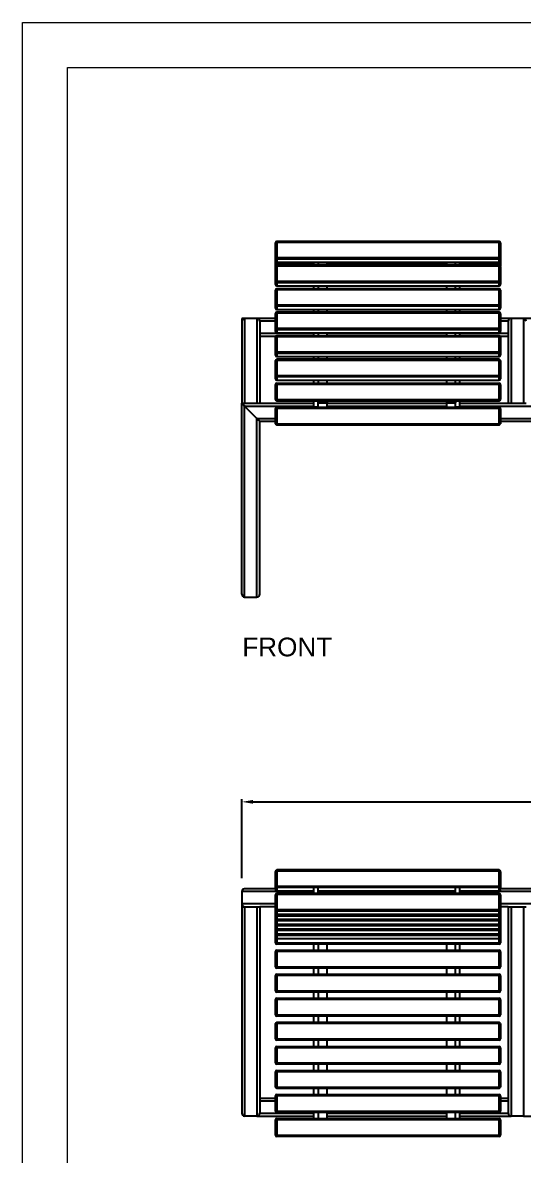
# Model space of a CAD drawing. Header units: millimetres. Extents: x 634 to 6574, y -2943 to 1257.
# Drawn here: x 634 to 1747, y -1263 to 1257 of the extents above; entities that cross this region are included whole.
import ezdxf

# ---------------------------------------------------------------- set-up
doc = ezdxf.new("R2010")
doc.units = ezdxf.units.MM
doc.header["$PDSIZE"] = -1
doc.layers.add('tabelka', color=155, linetype='Continuous')
doc.layers.add('WYMIAR', color=96, linetype='Continuous')
doc.dimstyles.new('1-1', dxfattribs={"dimtxt": 30, "dimasz": 25, "dimexe": 6.25, "dimexo": 30, "dimgap": 20.625, "dimtad": 1, "dimdec": 1, "dimtxsty": 'Standard', "dimcen": 0, "dimclrd": 2, "dimclre": 2, "dimclrt": 2, "dimadec": 0, "dimazin": 0, "dimtfac": 1, "dimtdec": 1, "dimtmove": 0, "dimatfit": 3, "dimfxl": 0, "dimarcsym": 0})

# ---------------------------------------------------------------- blocks, each defined once
blk = doc.blocks.new('rzut')
for p, q in [((-2767.3, 476.7), (-2767.3, 510)), ((-2270.3, 513), (-2764.3, 513)), ((-2764.3, 510.6), (-2764.3, 513)), ((-2764.3, 510.6), (-2764.3, 477.3)), ((-2270.3, 510.6), (-2764.3, 510.6)), ((-2270.3, 510.6), (-2270.3, 513)), ((-2270.3, 477.3), (-2270.3, 510.6)), ((-2267.3, 510), (-2267.3, 476.7)), ((-2842.3, 464.8), (-2842.3, 437.6)), ((-2682.3, 464.8), (-2842.3, 464.8)), ((-2767.3, 471.2), (-2835.9, 471.2)), ((-2767.3, 469.8), (-2767.3, 476.7)), ((-2767.3, 424.3), (-2767.3, 457.6)), ((-2764.3, 473.7), (-2764.3, 477.3)), ((-2764.3, 477.3), (-2270.3, 477.3)), ((-2270.3, 473.7), (-2764.3, 473.7)), ((-2764.3, 473.7), (-2764.3, 466.9)), ((-2764.3, 466.9), (-2682.3, 466.9)), ((-2764.3, 466.8), (-2764.3, 466.9)), ((-2764.3, 466.8), (-2682.3, 466.8)), ((-2270.3, 460.6), (-2764.3, 460.6)), ((-2764.3, 458.2), (-2764.3, 460.6)), ((-2764.3, 458.2), (-2764.3, 424.9)), ((-2270.3, 458.2), (-2764.3, 458.2)), ((-2672.3, 473.7), (-2682.3, 473.7)), ((-2682.3, 460.6), (-2682.3, 473.7)), ((-2672.3, 464.4), (-2672.3, 473.7)), ((-2672.3, 466.9), (-2367.3, 466.9)), ((-2672.3, 466.8), (-2367.3, 466.8)), ((-2367.3, 464.8), (-2672.3, 464.8)), ((-2672.3, 460.6), (-2672.3, 464.4)), ((-2652.3, 464.4), (-2672.3, 464.4)), ((-2652.3, 460.6), (-2652.3, 464.4)), ((-2387.3, 460.6), (-2387.3, 464.4)), ((-2367.3, 464.4), (-2387.3, 464.4)), ((-2357.3, 473.7), (-2367.3, 473.7)), ((-2367.3, 464.4), (-2367.3, 473.7)), ((-2367.3, 460.6), (-2367.3, 464.4)), ((-2357.3, 460.6), (-2357.3, 473.7)), ((-2357.3, 466.9), (-2270.3, 466.9)), ((-2357.3, 466.8), (-2270.3, 466.8)), ((-2107.3, 464.8), (-2357.3, 464.8)), ((-2270.3, 473.7), (-2270.3, 477.3)), ((-2270.3, 466.9), (-2270.3, 473.7)), ((-2270.3, 466.8), (-2270.3, 466.9)), ((-2270.3, 458.2), (-2270.3, 460.6)), ((-2270.3, 424.9), (-2270.3, 458.2)), ((-2267.3, 476.7), (-2267.3, 469.8)), ((-2192.3, 471.2), (-2267.3, 471.2)), ((-2267.3, 457.6), (-2267.3, 424.3)), ((-2842.3, 437.6), (-2842.3, 431.2)), ((-2767.3, 437.6), (-2842.3, 437.6)), ((-2842.3, 431.2), (-2842.3, -28.1)), ((-2842.3, 431.2), (-2835.9, 431.2)), ((-2835.9, 431.2), (-2835.9, -34.5)), ((-2835.9, 431.2), (-2808.7, 431.2)), ((-2808.7, 431.2), (-2808.7, -34.5)), ((-2808.7, 431.2), (-2802.3, 431.2)), ((-2802.3, 431.2), (-2802.3, -28.1)), ((-2767.3, 431.2), (-2802.3, 431.2)), ((-2192.3, 437.6), (-2267.3, 437.6)), ((-2249.8, 431.2), (-2267.3, 431.2)), ((-2249.8, 431.2), (-2249.8, -28.1)), ((-2249.8, 431.2), (-2243.4, 431.2)), ((-2243.4, 431.2), (-2243.4, -34.5)), ((-2243.4, 431.2), (-2216.2, 431.2)), ((-2216.2, 431.2), (-2216.2, -34.5)), ((-2216.2, 431.2), (-2209.8, 431.2)), ((-2767.3, 417.4), (-2767.3, 424.3)), ((-2767.3, 413.4), (-2767.3, 417.4)), ((-2767.3, 406.6), (-2767.3, 413.4)), ((-2767.3, 402.6), (-2767.3, 406.6)), ((-2764.3, 421.4), (-2764.3, 424.9)), ((-2764.3, 424.9), (-2270.3, 424.9)), ((-2270.3, 421.4), (-2764.3, 421.4)), ((-2764.3, 421.4), (-2764.3, 414.5)), ((-2764.3, 414.5), (-2270.3, 414.5)), ((-2764.3, 414.4), (-2764.3, 414.5)), ((-2764.3, 414.4), (-2270.3, 414.4)), ((-2764.3, 414.4), (-2764.3, 414.1)), ((-2764.3, 410.5), (-2764.3, 414.1)), ((-2764.3, 414.1), (-2270.3, 414.1)), ((-2270.3, 410.5), (-2764.3, 410.5)), ((-2764.3, 410.5), (-2764.3, 403.6)), ((-2764.3, 403.6), (-2270.3, 403.6)), ((-2764.3, 403.6), (-2270.3, 403.6)), ((-2764.3, 403.6), (-2764.3, 403.6)), ((-2764.3, 403.6), (-2764.3, 403.2)), ((-2270.3, 421.4), (-2270.3, 424.9)), ((-2270.3, 414.5), (-2270.3, 421.4)), ((-2270.3, 414.4), (-2270.3, 414.5)), ((-2270.3, 414.1), (-2270.3, 414.4)), ((-2270.3, 410.5), (-2270.3, 414.1)), ((-2270.3, 403.6), (-2270.3, 410.5)), ((-2270.3, 403.6), (-2270.3, 403.6)), ((-2270.3, 403.2), (-2270.3, 403.6)), ((-2267.3, 424.3), (-2267.3, 417.4)), ((-2267.3, 417.4), (-2267.3, 413.4)), ((-2267.3, 413.4), (-2267.3, 406.6)), ((-2267.3, 406.6), (-2267.3, 402.6)), ((-2767.3, 395.7), (-2767.3, 402.6)), ((-2767.3, 391.8), (-2767.3, 395.7)), ((-2767.3, 384.9), (-2767.3, 391.8)), ((-2767.3, 380.9), (-2767.3, 384.9)), ((-2767.3, 374), (-2767.3, 380.9)), ((-2764.3, 399.7), (-2764.3, 403.2)), ((-2764.3, 403.2), (-2270.3, 403.2)), ((-2270.3, 399.7), (-2764.3, 399.7)), ((-2764.3, 399.7), (-2764.3, 392.8)), ((-2764.3, 392.8), (-2270.3, 392.8)), ((-2764.3, 392.7), (-2764.3, 392.8)), ((-2764.3, 392.7), (-2270.3, 392.7)), ((-2764.3, 392.7), (-2764.3, 392.4)), ((-2764.3, 388.8), (-2764.3, 392.4)), ((-2764.3, 392.4), (-2270.3, 392.4)), ((-2270.3, 388.8), (-2764.3, 388.8)), ((-2764.3, 388.8), (-2764.3, 381.9)), ((-2764.3, 381.9), (-2270.3, 381.9)), ((-2764.3, 381.9), (-2270.3, 381.9)), ((-2764.3, 381.9), (-2764.3, 381.5)), ((-2764.3, 381.9), (-2764.3, 381.9)), ((-2764.3, 378), (-2764.3, 381.5)), ((-2764.3, 381.5), (-2270.3, 381.5)), ((-2270.3, 399.7), (-2270.3, 403.2)), ((-2270.3, 392.8), (-2270.3, 399.7)), ((-2270.3, 392.7), (-2270.3, 392.8)), ((-2270.3, 392.4), (-2270.3, 392.7)), ((-2270.3, 388.8), (-2270.3, 392.4)), ((-2270.3, 381.9), (-2270.3, 388.8)), ((-2270.3, 381.5), (-2270.3, 381.9)), ((-2270.3, 381.9), (-2270.3, 381.9)), ((-2270.3, 378), (-2270.3, 381.5)), ((-2267.3, 402.6), (-2267.3, 395.7)), ((-2267.3, 395.7), (-2267.3, 391.8)), ((-2267.3, 391.8), (-2267.3, 384.9)), ((-2267.3, 384.9), (-2267.3, 380.9)), ((-2267.3, 380.9), (-2267.3, 374)), ((-2767.3, 370.1), (-2767.3, 374)), ((-2767.3, 363.2), (-2767.3, 370.1)), ((-2767.3, 351.1), (-2767.3, 363.2)), ((-2270.3, 378), (-2764.3, 378)), ((-2764.3, 378), (-2764.3, 371.1)), ((-2764.3, 371.1), (-2270.3, 371.1)), ((-2764.3, 371), (-2764.3, 371.1)), ((-2764.3, 371), (-2270.3, 371)), ((-2764.3, 371), (-2764.3, 370.7)), ((-2764.3, 367.1), (-2764.3, 370.7)), ((-2764.3, 370.7), (-2270.3, 370.7)), ((-2270.3, 367.1), (-2764.3, 367.1)), ((-2764.3, 367.1), (-2764.3, 360.2)), ((-2764.3, 360.2), (-2270.3, 360.2)), ((-2764.3, 360.2), (-2270.3, 360.2)), ((-2764.3, 360.2), (-2764.3, 351.1)), ((-2764.3, 360.2), (-2764.3, 360.2)), ((-2270.3, 371.1), (-2270.3, 378)), ((-2270.3, 371), (-2270.3, 371.1)), ((-2270.3, 370.7), (-2270.3, 371)), ((-2270.3, 367.1), (-2270.3, 370.7)), ((-2270.3, 360.2), (-2270.3, 367.1)), ((-2270.3, 351.1), (-2270.3, 360.2)), ((-2270.3, 360.2), (-2270.3, 360.2)), ((-2267.3, 374), (-2267.3, 370.1)), ((-2267.3, 370.1), (-2267.3, 363.2)), ((-2267.3, 363.2), (-2267.3, 351.1)), ((-2764.3, 351.1), (-2767.3, 351.1)), ((-2764.3, 331.6), (-2767.3, 331.6)), ((-2767.3, 297.6), (-2767.3, 331.6)), ((-2764.3, 351.1), (-2270.3, 351.1)), ((-2764.3, 351.1), (-2764.3, 348.1)), ((-2270.3, 348.1), (-2764.3, 348.1)), ((-2764.3, 334.6), (-2764.3, 331.6)), ((-2764.3, 334.6), (-2270.3, 334.6)), ((-2270.3, 331.6), (-2764.3, 331.6)), ((-2764.3, 331.6), (-2764.3, 297.6)), ((-2682.3, 334.6), (-2682.3, 348.1)), ((-2672.3, 348.1), (-2672.3, 334.6)), ((-2652.3, 334.6), (-2652.3, 348.1)), ((-2387.3, 348.1), (-2387.3, 334.6)), ((-2367.3, 334.6), (-2367.3, 348.1)), ((-2357.3, 334.6), (-2357.3, 348.1)), ((-2267.3, 351.1), (-2270.3, 351.1)), ((-2270.3, 351.1), (-2270.3, 348.1)), ((-2270.3, 334.6), (-2270.3, 331.6)), ((-2270.3, 297.6), (-2270.3, 331.6)), ((-2267.3, 331.6), (-2270.3, 331.6)), ((-2267.3, 331.6), (-2267.3, 297.6)), ((-2764.3, 297.6), (-2767.3, 297.6)), ((-2764.3, 278.1), (-2767.3, 278.1)), ((-2767.3, 244.1), (-2767.3, 278.1)), ((-2764.3, 297.6), (-2270.3, 297.6)), ((-2764.3, 297.6), (-2764.3, 294.6)), ((-2270.3, 294.6), (-2764.3, 294.6)), ((-2764.3, 281.1), (-2764.3, 278.1)), ((-2764.3, 281.1), (-2270.3, 281.1)), ((-2270.3, 278.1), (-2764.3, 278.1)), ((-2764.3, 278.1), (-2764.3, 244.1)), ((-2682.3, 281.1), (-2682.3, 294.6)), ((-2672.3, 294.6), (-2672.3, 281.1)), ((-2652.3, 281.1), (-2652.3, 294.6)), ((-2387.3, 294.6), (-2387.3, 281.1)), ((-2367.3, 281.1), (-2367.3, 294.6)), ((-2357.3, 281.1), (-2357.3, 294.6)), ((-2267.3, 297.6), (-2270.3, 297.6)), ((-2270.3, 297.6), (-2270.3, 294.6)), ((-2270.3, 281.1), (-2270.3, 278.1)), ((-2270.3, 244.1), (-2270.3, 278.1)), ((-2267.3, 278.1), (-2270.3, 278.1)), ((-2267.3, 278.1), (-2267.3, 244.1)), ((-2764.3, 244.1), (-2767.3, 244.1)), ((-2764.3, 244.1), (-2270.3, 244.1)), ((-2764.3, 244.1), (-2764.3, 241.1)), ((-2270.3, 241.1), (-2764.3, 241.1)), ((-2764.3, 227.6), (-2270.3, 227.6)), ((-2764.3, 227.6), (-2764.3, 224.6)), ((-2682.3, 227.6), (-2682.3, 241.1)), ((-2672.3, 241.1), (-2672.3, 227.6)), ((-2652.3, 227.6), (-2652.3, 241.1)), ((-2387.3, 241.1), (-2387.3, 227.6)), ((-2367.3, 227.6), (-2367.3, 241.1)), ((-2357.3, 227.6), (-2357.3, 241.1)), ((-2267.3, 244.1), (-2270.3, 244.1)), ((-2270.3, 244.1), (-2270.3, 241.1)), ((-2270.3, 227.6), (-2270.3, 224.6)), ((-2767.3, 190.6), (-2767.3, 224.6)), ((-2764.3, 224.6), (-2767.3, 224.6)), ((-2270.3, 224.6), (-2764.3, 224.6)), ((-2764.3, 224.6), (-2764.3, 190.6)), ((-2270.3, 190.6), (-2270.3, 224.6)), ((-2267.3, 224.6), (-2270.3, 224.6)), ((-2267.3, 224.6), (-2267.3, 190.6)), ((-2764.3, 190.6), (-2767.3, 190.6)), ((-2764.3, 190.6), (-2270.3, 190.6)), ((-2764.3, 190.6), (-2764.3, 187.6)), ((-2270.3, 187.6), (-2764.3, 187.6)), ((-2682.3, 174.1), (-2682.3, 187.6)), ((-2672.3, 187.6), (-2672.3, 174.1)), ((-2652.3, 174.1), (-2652.3, 187.6)), ((-2387.3, 187.6), (-2387.3, 174.1)), ((-2367.3, 174.1), (-2367.3, 187.6)), ((-2357.3, 174.1), (-2357.3, 187.6)), ((-2267.3, 190.6), (-2270.3, 190.6)), ((-2270.3, 190.6), (-2270.3, 187.6)), ((-2764.3, 171.1), (-2767.3, 171.1)), ((-2767.3, 137.1), (-2767.3, 171.1)), ((-2764.3, 174.1), (-2270.3, 174.1)), ((-2764.3, 174.1), (-2764.3, 171.1)), ((-2270.3, 171.1), (-2764.3, 171.1)), ((-2764.3, 171.1), (-2764.3, 137.1)), ((-2270.3, 174.1), (-2270.3, 171.1)), ((-2270.3, 137.1), (-2270.3, 171.1)), ((-2267.3, 171.1), (-2270.3, 171.1)), ((-2267.3, 171.1), (-2267.3, 137.1)), ((-2764.3, 137.1), (-2767.3, 137.1)), ((-2764.3, 137.1), (-2270.3, 137.1)), ((-2764.3, 137.1), (-2764.3, 134.1)), ((-2270.3, 134.1), (-2764.3, 134.1)), ((-2682.3, 120.6), (-2682.3, 134.1)), ((-2672.3, 134.1), (-2672.3, 120.6)), ((-2652.3, 120.6), (-2652.3, 134.1)), ((-2387.3, 134.1), (-2387.3, 120.6)), ((-2367.3, 120.6), (-2367.3, 134.1)), ((-2357.3, 120.6), (-2357.3, 134.1)), ((-2267.3, 137.1), (-2270.3, 137.1)), ((-2270.3, 137.1), (-2270.3, 134.1)), ((-2764.3, 117.6), (-2767.3, 117.6)), ((-2767.3, 83.6), (-2767.3, 117.6)), ((-2764.3, 120.6), (-2764.3, 117.6)), ((-2764.3, 120.6), (-2270.3, 120.6)), ((-2270.3, 117.6), (-2764.3, 117.6)), ((-2764.3, 117.6), (-2764.3, 83.6)), ((-2270.3, 120.6), (-2270.3, 117.6)), ((-2270.3, 83.6), (-2270.3, 117.6)), ((-2267.3, 117.6), (-2270.3, 117.6)), ((-2267.3, 117.6), (-2267.3, 83.6)), ((-2764.3, 83.6), (-2767.3, 83.6)), ((-2764.3, 83.6), (-2270.3, 83.6)), ((-2764.3, 83.6), (-2764.3, 80.6)), ((-2270.3, 80.6), (-2764.3, 80.6)), ((-2682.3, 67.1), (-2682.3, 80.6)), ((-2672.3, 80.6), (-2672.3, 67.1)), ((-2652.3, 67.1), (-2652.3, 80.6)), ((-2387.3, 80.6), (-2387.3, 67.1)), ((-2367.3, 67.1), (-2367.3, 80.6)), ((-2357.3, 67.1), (-2357.3, 80.6)), ((-2267.3, 83.6), (-2270.3, 83.6)), ((-2270.3, 83.6), (-2270.3, 80.6)), ((-2764.3, 64.1), (-2767.3, 64.1)), ((-2767.3, 30.1), (-2767.3, 64.1)), ((-2764.3, 67.1), (-2764.3, 64.1)), ((-2764.3, 67.1), (-2270.3, 67.1)), ((-2270.3, 64.1), (-2764.3, 64.1)), ((-2764.3, 64.1), (-2764.3, 30.1)), ((-2270.3, 67.1), (-2270.3, 64.1)), ((-2270.3, 30.1), (-2270.3, 64.1)), ((-2267.3, 64.1), (-2270.3, 64.1)), ((-2267.3, 64.1), (-2267.3, 30.1)), ((-2764.3, 30.1), (-2767.3, 30.1)), ((-2764.3, 30.1), (-2270.3, 30.1)), ((-2764.3, 30.1), (-2764.3, 27.1)), ((-2270.3, 27.1), (-2764.3, 27.1)), ((-2682.3, 13.6), (-2682.3, 27.1)), ((-2672.3, 27.1), (-2672.3, 13.6)), ((-2652.3, 13.6), (-2652.3, 27.1)), ((-2387.3, 27.1), (-2387.3, 13.6)), ((-2367.3, 13.6), (-2367.3, 27.1)), ((-2357.3, 13.6), (-2357.3, 27.1)), ((-2267.3, 30.1), (-2270.3, 30.1)), ((-2270.3, 30.1), (-2270.3, 27.1)), ((-2802.3, 5.5), (-2767.3, 5.5)), ((-2764.3, 10.6), (-2767.3, 10.6)), ((-2767.3, -23.4), (-2767.3, 10.6)), ((-2764.3, 13.6), (-2270.3, 13.6)), ((-2764.3, 13.6), (-2764.3, 10.6)), ((-2270.3, 10.6), (-2764.3, 10.6)), ((-2764.3, 10.6), (-2764.3, -23.4)), ((-2270.3, 13.6), (-2270.3, 10.6)), ((-2270.3, -23.4), (-2270.3, 10.6)), ((-2267.3, 10.6), (-2270.3, 10.6)), ((-2267.3, 10.6), (-2267.3, -23.4)), ((-2267.3, 5.5), (-2249.8, 5.5)), ((-2802.3, -0.9), (-2767.3, -0.9)), ((-2764.3, -23.4), (-2767.3, -23.4)), ((-2764.3, -23.4), (-2270.3, -23.4)), ((-2764.3, -23.4), (-2764.3, -26.4)), ((-2267.3, -23.4), (-2270.3, -23.4)), ((-2270.3, -23.4), (-2270.3, -26.4)), ((-2267.3, -0.9), (-2249.8, -0.9)), ((-2808.7, -34.5), (-2835.9, -34.5)), ((-2808.7, -34.5), (-2682.3, -34.5)), ((-2802.3, -28.1), (-2682.3, -28.1)), ((-2764.3, -42.9), (-2767.3, -42.9)), ((-2767.3, -76.9), (-2767.3, -42.9)), ((-2270.3, -26.4), (-2764.3, -26.4)), ((-2764.3, -39.9), (-2270.3, -39.9)), ((-2764.3, -39.9), (-2764.3, -42.9)), ((-2270.3, -42.9), (-2764.3, -42.9)), ((-2764.3, -42.9), (-2764.3, -76.9)), ((-2682.3, -39.9), (-2682.3, -26.4)), ((-2672.3, -26.4), (-2672.3, -39.9)), ((-2652.3, -39.9), (-2652.3, -26.4)), ((-2652.3, -28.1), (-2387.3, -28.1)), ((-2652.3, -34.5), (-2387.3, -34.5)), ((-2387.3, -26.4), (-2387.3, -39.9)), ((-2367.3, -39.9), (-2367.3, -26.4)), ((-2357.3, -39.9), (-2357.3, -26.4)), ((-2357.3, -28.1), (-2249.8, -28.1)), ((-2357.3, -34.5), (-2243.4, -34.5)), ((-2270.3, -39.9), (-2270.3, -42.9)), ((-2270.3, -76.9), (-2270.3, -42.9)), ((-2267.3, -42.9), (-2270.3, -42.9)), ((-2267.3, -42.9), (-2267.3, -76.9)), ((-2216.2, -34.5), (-2243.4, -34.5)), ((-2216.2, -34.5), (-2107.3, -34.5)), ((-2764.3, -76.9), (-2767.3, -76.9)), ((-2764.3, -76.9), (-2270.3, -76.9)), ((-2764.3, -76.9), (-2764.3, -79.9)), ((-2270.3, -79.9), (-2764.3, -79.9)), ((-2267.3, -76.9), (-2270.3, -76.9)), ((-2270.3, -76.9), (-2270.3, -79.9))]:
    blk.add_line(p, q)
for centre, radius, start, end in [((-2764.3, 510), 3, 90, 180), ((-2765, 506.4), 4.22, 80.184, 122.732), ((-2270.3, 510), 3, 0, 90), ((-2269.6, 506.4), 4.22, 57.2653, 99.8186), ((-2835.9, 464.8), 6.4, 90, 180), ((-2765, 473.1), 4.22, 80.184, 122.732), ((-2764.3, 476.7), 2.97, 180.6089, 270.5934), ((-2764.3, 469.8), 3, 180, 270), ((-2764.3, 469.8), 2.97, 180.6086, 270.5934), ((-2764.3, 457.6), 3, 90, 180), ((-2765, 454), 4.22, 80.1852, 122.7308), ((-2269.6, 473.1), 4.22, 57.2653, 99.8186), ((-2270.3, 476.7), 2.97, 269.4034, 359.3943), ((-2270.3, 469.8), 3, 270, 0), ((-2270.3, 469.8), 2.97, 269.4034, 359.3946), ((-2270.3, 457.6), 3, 0, 90), ((-2269.6, 454), 4.22, 57.2665, 99.8174), ((-2835.9, 437.6), 6.4, 180, 270), ((-2765, 420.7), 4.22, 80.1843, 122.7312), ((-2764.3, 424.3), 2.97, 180.6082, 270.5938), ((-2764.3, 417.4), 3, 180, 270), ((-2764.3, 417.4), 2.97, 180.6093, 270.5927), ((-2765, 409.9), 4.22, 80.1854, 122.7312), ((-2764.3, 413.5), 2.97, 180.6093, 270.5927), ((-2764.3, 406.6), 3, 180, 270), ((-2764.3, 406.6), 2.97, 180.6085, 270.5935), ((-2765, 399.1), 4.22, 80.1843, 122.7312), ((-2269.6, 420.7), 4.22, 57.2661, 99.8184), ((-2270.3, 424.3), 2.97, 269.4029, 359.3951), ((-2270.3, 417.4), 3, 270, 0), ((-2270.3, 417.4), 2.97, 269.4041, 359.3939), ((-2269.6, 409.9), 4.22, 57.2662, 99.8173), ((-2270.3, 413.5), 2.97, 269.4041, 359.3939), ((-2270.3, 406.6), 3, 270, 0), ((-2270.3, 406.6), 2.97, 269.4032, 359.3947), ((-2269.6, 399.1), 4.22, 57.2661, 99.8184), ((-2764.3, 402.6), 2.97, 180.6082, 270.5938), ((-2764.3, 395.7), 3, 180, 270), ((-2764.3, 395.7), 2.97, 180.6093, 270.5927), ((-2765, 388.2), 4.22, 80.1838, 122.7328), ((-2764.3, 391.8), 2.97, 180.6093, 270.5927), ((-2764.3, 384.9), 3, 180, 270), ((-2764.3, 384.9), 2.97, 180.6091, 270.5929), ((-2765, 377.4), 4.22, 80.1843, 122.7312), ((-2764.3, 380.9), 2.97, 180.6082, 270.5938), ((-2270.3, 402.6), 2.97, 269.4029, 359.3951), ((-2270.3, 395.7), 3, 270, 0), ((-2270.3, 395.7), 2.97, 269.4041, 359.3939), ((-2269.6, 388.2), 4.22, 57.2646, 99.8189), ((-2270.3, 391.8), 2.97, 269.4041, 359.3939), ((-2270.3, 384.9), 3, 270, 0), ((-2270.3, 384.9), 2.97, 269.4038, 359.3942), ((-2269.6, 377.4), 4.22, 57.2661, 99.8184), ((-2270.3, 380.9), 2.97, 269.4029, 359.3951), ((-2764.3, 374), 3, 180, 270), ((-2764.3, 374.1), 2.97, 180.6088, 270.5938), ((-2765, 366.5), 4.22, 80.1838, 122.7328), ((-2764.3, 370.1), 2.97, 180.6093, 270.5927), ((-2764.3, 363.2), 3, 180, 270), ((-2764.3, 363.2), 2.97, 180.6091, 270.5929), ((-2270.3, 374), 3, 270, 0), ((-2270.3, 374.1), 2.97, 269.4029, 359.3945), ((-2269.6, 366.5), 4.22, 57.2646, 99.8189), ((-2270.3, 370.1), 2.97, 269.4041, 359.3939), ((-2270.3, 363.2), 3, 270, 0), ((-2270.3, 363.2), 2.97, 269.4038, 359.3942), ((-2764.3, 351.1), 3, 180, 270), ((-2764.3, 331.6), 3, 90, 180), ((-2270.3, 351.1), 3, 270, 0), ((-2270.3, 331.6), 3, 0, 90), ((-2764.3, 297.6), 3, 180, 270), ((-2764.3, 278.1), 3, 90, 180), ((-2270.3, 297.6), 3, 270, 0), ((-2270.3, 278.1), 3, 0, 90), ((-2764.3, 244.1), 3, 180, 270), ((-2764.3, 224.6), 3, 90, 180), ((-2270.3, 244.1), 3, 270, 0), ((-2270.3, 224.6), 3, 0, 90), ((-2764.3, 190.6), 3, 180, 270), ((-2270.3, 190.6), 3, 270, 0), ((-2764.3, 171.1), 3, 90, 180), ((-2270.3, 171.1), 3, 0, 90), ((-2764.3, 137.1), 3, 180, 270), ((-2270.3, 137.1), 3, 270, 0), ((-2764.3, 117.6), 3, 90, 180), ((-2270.3, 117.6), 3, 0, 90), ((-2764.3, 83.6), 3, 180, 270), ((-2270.3, 83.6), 3, 270, 0), ((-2764.3, 64.1), 3, 90, 180), ((-2270.3, 64.1), 3, 0, 90), ((-2764.3, 30.1), 3, 180, 270), ((-2270.3, 30.1), 3, 270, 0), ((-2764.3, 10.6), 3, 90, 180), ((-2270.3, 10.6), 3, 0, 90), ((-2764.3, -23.4), 3, 180, 270), ((-2270.3, -23.4), 3, 270, 0), ((-2835.9, -28.1), 6.4, 180, 270), ((-2808.7, -28.1), 6.4, 270, 0), ((-2764.3, -42.9), 3, 90, 180), ((-2270.3, -42.9), 3, 0, 90), ((-2243.4, -28.1), 6.4, 180, 270), ((-2764.3, -76.9), 3, 180, 270), ((-2270.3, -76.9), 3, 270, 0)]:
    blk.add_arc(centre, radius, start, end)
blk = doc.blocks.new('front')
for p, q in [((-2767.3, -441), (-2767.3, -407.7)), ((-2270.3, -404.7), (-2764.3, -404.7)), ((-2764.3, -407.1), (-2764.3, -404.7)), ((-2270.3, -407.1), (-2764.3, -407.1)), ((-2764.3, -407.1), (-2764.3, -440.4)), ((-2270.3, -407.1), (-2270.3, -404.7)), ((-2270.3, -440.4), (-2270.3, -407.1)), ((-2267.3, -407.7), (-2267.3, -441)), ((-2767.3, -447.9), (-2767.3, -441)), ((-2767.3, -451.8), (-2767.3, -447.9)), ((-2767.3, -458.7), (-2767.3, -451.8)), ((-2764.3, -443.9), (-2764.3, -440.4)), ((-2764.3, -440.4), (-2270.3, -440.4)), ((-2270.3, -443.9), (-2764.3, -443.9)), ((-2764.3, -443.9), (-2764.3, -450.8)), ((-2764.3, -450.8), (-2270.3, -450.8)), ((-2764.3, -450.9), (-2764.3, -450.8)), ((-2764.3, -450.9), (-2270.3, -450.9)), ((-2764.3, -450.9), (-2764.3, -451.2)), ((-2764.3, -454.8), (-2764.3, -451.2)), ((-2764.3, -451.2), (-2682.3, -451.2)), ((-2682.3, -457.1), (-2682.3, -450.9)), ((-2672.3, -450.9), (-2672.3, -457.1)), ((-2652.3, -457.1), (-2652.3, -450.9)), ((-2652.3, -451.2), (-2387.3, -451.2)), ((-2387.3, -450.9), (-2387.3, -457.1)), ((-2367.3, -457.1), (-2367.3, -450.9)), ((-2357.3, -457.1), (-2357.3, -450.9)), ((-2357.3, -451.2), (-2270.3, -451.2)), ((-2270.3, -443.9), (-2270.3, -440.4)), ((-2270.3, -450.8), (-2270.3, -443.9)), ((-2270.3, -450.9), (-2270.3, -450.8)), ((-2270.3, -451.2), (-2270.3, -450.9)), ((-2270.3, -454.8), (-2270.3, -451.2)), ((-2267.3, -441), (-2267.3, -447.9)), ((-2267.3, -447.9), (-2267.3, -451.8)), ((-2267.3, -451.8), (-2267.3, -458.7)), ((-2767.3, -493.4), (-2767.3, -460.1)), ((-2682.3, -454.8), (-2764.3, -454.8)), ((-2764.3, -454.8), (-2764.3, -457.1)), ((-2270.3, -457.1), (-2764.3, -457.1)), ((-2764.3, -459.5), (-2764.3, -457.1)), ((-2764.3, -459.5), (-2764.3, -492.8)), ((-2270.3, -459.5), (-2764.3, -459.5)), ((-2387.3, -454.8), (-2652.3, -454.8)), ((-2270.3, -454.8), (-2357.3, -454.8)), ((-2270.3, -457.1), (-2270.3, -454.8)), ((-2270.3, -459.5), (-2270.3, -457.1)), ((-2270.3, -492.8), (-2270.3, -459.5)), ((-2267.3, -460.1), (-2267.3, -493.4)), ((-2767.3, -500.3), (-2767.3, -493.4)), ((-2764.3, -496.3), (-2764.3, -492.8)), ((-2764.3, -492.8), (-2270.3, -492.8)), ((-2270.3, -496.3), (-2764.3, -496.3)), ((-2764.3, -496.3), (-2764.3, -503.2)), ((-2764.3, -503.2), (-2270.3, -503.2)), ((-2764.3, -503.3), (-2764.3, -503.2)), ((-2764.3, -503.3), (-2270.3, -503.3)), ((-2682.3, -509.5), (-2682.3, -503.3)), ((-2672.3, -503.3), (-2672.3, -509.5)), ((-2652.3, -509.5), (-2652.3, -503.3)), ((-2387.3, -503.3), (-2387.3, -509.5)), ((-2367.3, -509.5), (-2367.3, -503.3)), ((-2357.3, -509.5), (-2357.3, -503.3)), ((-2270.3, -496.3), (-2270.3, -492.8)), ((-2270.3, -503.2), (-2270.3, -496.3)), ((-2270.3, -503.3), (-2270.3, -503.2)), ((-2267.3, -493.4), (-2267.3, -500.3)), ((-2767.3, -545.8), (-2767.3, -512.5)), ((-2270.3, -509.5), (-2764.3, -509.5)), ((-2764.3, -511.8), (-2764.3, -509.5)), ((-2270.3, -511.8), (-2764.3, -511.8)), ((-2764.3, -511.8), (-2764.3, -545.1)), ((-2270.3, -511.8), (-2270.3, -509.5)), ((-2270.3, -545.1), (-2270.3, -511.8)), ((-2267.3, -512.5), (-2267.3, -545.8)), ((-2767.3, -552.6), (-2767.3, -545.8)), ((-2764.3, -548.7), (-2764.3, -545.1)), ((-2764.3, -545.1), (-2270.3, -545.1)), ((-2270.3, -548.7), (-2764.3, -548.7)), ((-2764.3, -548.7), (-2764.3, -555.6)), ((-2270.3, -548.7), (-2270.3, -545.1)), ((-2270.3, -555.6), (-2270.3, -548.7)), ((-2267.3, -545.8), (-2267.3, -552.6)), ((-2842.3, -575.6), (-2842.3, -582)), ((-2835.9, -575.6), (-2842.3, -575.6)), ((-2808.7, -575.6), (-2835.9, -575.6)), ((-2835.9, -575.6), (-2835.9, -764.4)), ((-2808.7, -575.6), (-2808.7, -764.4)), ((-2767.3, -575.6), (-2808.7, -575.6)), ((-2767.3, -598.1), (-2767.3, -564.8)), ((-2764.3, -555.6), (-2270.3, -555.6)), ((-2764.3, -555.6), (-2270.3, -555.6)), ((-2764.3, -555.6), (-2764.3, -555.6)), ((-2270.3, -561.8), (-2764.3, -561.8)), ((-2764.3, -564.2), (-2764.3, -561.8)), ((-2270.3, -564.2), (-2764.3, -564.2)), ((-2764.3, -564.2), (-2764.3, -597.5)), ((-2682.3, -561.8), (-2682.3, -555.6)), ((-2672.3, -555.6), (-2672.3, -561.8)), ((-2652.3, -561.8), (-2652.3, -555.6)), ((-2387.3, -555.6), (-2387.3, -561.8)), ((-2367.3, -561.8), (-2367.3, -555.6)), ((-2357.3, -561.8), (-2357.3, -555.6)), ((-2270.3, -555.6), (-2270.3, -555.6)), ((-2270.3, -564.2), (-2270.3, -561.8)), ((-2270.3, -597.5), (-2270.3, -564.2)), ((-2267.3, -564.8), (-2267.3, -598.1)), ((-2243.4, -575.6), (-2267.3, -575.6)), ((-2216.2, -575.6), (-2243.4, -575.6)), ((-2243.4, -575.6), (-2243.4, -764.4)), ((-2216.2, -575.6), (-2216.2, -764.4)), ((-2192.3, -575.6), (-2216.2, -575.6)), ((-2842.3, -582), (-2842.3, -764.4)), ((-2802.3, -582), (-2802.3, -764.4)), ((-2767.3, -582), (-2802.3, -582)), ((-2767.3, -605), (-2767.3, -598.1)), ((-2764.3, -601.1), (-2764.3, -597.5)), ((-2764.3, -597.5), (-2270.3, -597.5)), ((-2270.3, -601.1), (-2764.3, -601.1)), ((-2764.3, -601.1), (-2764.3, -608)), ((-2270.3, -601.1), (-2270.3, -597.5)), ((-2270.3, -608), (-2270.3, -601.1)), ((-2249.8, -582), (-2267.3, -582)), ((-2267.3, -598.1), (-2267.3, -605)), ((-2249.8, -582), (-2249.8, -764.4)), ((-2682.3, -609.2), (-2802.3, -609.2)), ((-2766.8, -615.6), (-2802.3, -615.6)), ((-2767.3, -650.5), (-2767.3, -617.2)), ((-2764.3, -608), (-2270.3, -608)), ((-2764.3, -608), (-2270.3, -608)), ((-2764.3, -608), (-2764.3, -608)), ((-2270.3, -614.2), (-2764.3, -614.2)), ((-2764.3, -616.6), (-2764.3, -614.2)), ((-2270.3, -616.6), (-2764.3, -616.6)), ((-2764.3, -616.6), (-2764.3, -649.9)), ((-2682.3, -614.2), (-2682.3, -608)), ((-2672.3, -608), (-2672.3, -614.2)), ((-2652.3, -614.2), (-2652.3, -608)), ((-2387.3, -609.2), (-2652.3, -609.2)), ((-2387.3, -608), (-2387.3, -614.2)), ((-2367.3, -614.2), (-2367.3, -608)), ((-2357.3, -614.2), (-2357.3, -608)), ((-2249.8, -609.2), (-2357.3, -609.2)), ((-2270.3, -608), (-2270.3, -608)), ((-2270.3, -616.6), (-2270.3, -614.2)), ((-2270.3, -649.9), (-2270.3, -616.6)), ((-2249.8, -615.6), (-2267.8, -615.6)), ((-2267.3, -617.2), (-2267.3, -650.5)), ((-2767.3, -657.4), (-2767.3, -650.5)), ((-2764.3, -653.5), (-2764.3, -649.9)), ((-2764.3, -649.9), (-2270.3, -649.9)), ((-2270.3, -653.5), (-2764.3, -653.5)), ((-2764.3, -653.5), (-2764.3, -660.4)), ((-2270.3, -653.5), (-2270.3, -649.9)), ((-2270.3, -660.4), (-2270.3, -653.5)), ((-2267.3, -650.5), (-2267.3, -657.4)), ((-2767.3, -702.9), (-2767.3, -669.6)), ((-2764.3, -660.4), (-2270.3, -660.4)), ((-2764.3, -660.4), (-2270.3, -660.4)), ((-2764.3, -660.4), (-2764.3, -660.4)), ((-2270.3, -666.6), (-2764.3, -666.6)), ((-2764.3, -669), (-2764.3, -666.6)), ((-2764.3, -669), (-2764.3, -702.3)), ((-2270.3, -669), (-2764.3, -669)), ((-2682.3, -666.6), (-2682.3, -660.4)), ((-2672.3, -660.4), (-2672.3, -666.6)), ((-2652.3, -666.6), (-2652.3, -660.4)), ((-2387.3, -660.4), (-2387.3, -666.6)), ((-2367.3, -666.6), (-2367.3, -660.4)), ((-2357.3, -666.6), (-2357.3, -660.4)), ((-2270.3, -660.4), (-2270.3, -660.4)), ((-2270.3, -669), (-2270.3, -666.6)), ((-2270.3, -702.3), (-2270.3, -669)), ((-2267.3, -669.6), (-2267.3, -702.9)), ((-2767.3, -709.8), (-2767.3, -702.9)), ((-2764.3, -705.9), (-2764.3, -702.3)), ((-2764.3, -702.3), (-2270.3, -702.3)), ((-2270.3, -705.9), (-2270.3, -702.3)), ((-2267.3, -702.9), (-2267.3, -709.8)), ((-2767.3, -722.4), (-2764.3, -722.4)), ((-2767.3, -756.4), (-2767.3, -722.4)), ((-2270.3, -705.9), (-2764.3, -705.9)), ((-2764.3, -705.9), (-2764.3, -712.7)), ((-2764.3, -712.7), (-2270.3, -712.7)), ((-2764.3, -712.8), (-2764.3, -712.7)), ((-2764.3, -712.8), (-2270.3, -712.8)), ((-2764.3, -719.4), (-2764.3, -722.4)), ((-2764.3, -719.4), (-2270.3, -719.4)), ((-2764.3, -722.4), (-2764.3, -756.4)), ((-2270.3, -722.4), (-2764.3, -722.4)), ((-2682.3, -719.4), (-2682.3, -712.8)), ((-2672.3, -712.8), (-2672.3, -719.4)), ((-2652.3, -719.4), (-2652.3, -712.8)), ((-2387.3, -712.8), (-2387.3, -719.4)), ((-2367.3, -719.4), (-2367.3, -712.8)), ((-2357.3, -719.4), (-2357.3, -712.8)), ((-2270.3, -712.7), (-2270.3, -705.9)), ((-2270.3, -712.8), (-2270.3, -712.7)), ((-2270.3, -719.4), (-2270.3, -722.4)), ((-2267.3, -722.4), (-2270.3, -722.4)), ((-2270.3, -756.4), (-2270.3, -722.4)), ((-2267.3, -722.4), (-2267.3, -756.4)), ((-2842.3, -764.4), (-2835.9, -764.4)), ((-2842.3, -1189.2), (-2842.3, -764.4)), ((-2835.9, -764.4), (-2808.7, -764.4)), ((-2835.9, -1195.6), (-2835.9, -770.8)), ((-2835.9, -770.8), (-2808.7, -798)), ((-2835.9, -770.8), (-2682.3, -770.8)), ((-2808.7, -764.4), (-2802.3, -764.4)), ((-2802.3, -764.4), (-2682.3, -764.4)), ((-2764.3, -756.4), (-2767.3, -756.4)), ((-2767.3, -809.9), (-2767.3, -775.9)), ((-2767.3, -775.9), (-2764.3, -775.9)), ((-2764.3, -756.4), (-2270.3, -756.4)), ((-2764.3, -756.4), (-2764.3, -759.4)), ((-2270.3, -759.4), (-2764.3, -759.4)), ((-2764.3, -775.9), (-2764.3, -772.9)), ((-2764.3, -772.9), (-2270.3, -772.9)), ((-2270.3, -775.9), (-2764.3, -775.9)), ((-2764.3, -775.9), (-2764.3, -809.9)), ((-2682.3, -772.9), (-2682.3, -759.4)), ((-2672.3, -759.4), (-2682.3, -759.4)), ((-2672.3, -772.9), (-2682.3, -772.9)), ((-2672.3, -759.4), (-2672.3, -763.4)), ((-2672.3, -759.4), (-2652.3, -759.4)), ((-2672.3, -772.9), (-2672.3, -759.4)), ((-2672.3, -763.4), (-2652.3, -763.4)), ((-2652.3, -759.4), (-2652.3, -763.4)), ((-2652.3, -772.9), (-2652.3, -763.4)), ((-2652.3, -764.4), (-2387.3, -764.4)), ((-2652.3, -770.8), (-2387.3, -770.8)), ((-2387.3, -759.4), (-2387.3, -763.4)), ((-2387.3, -759.4), (-2367.3, -759.4)), ((-2387.3, -763.4), (-2387.3, -772.9)), ((-2387.3, -763.4), (-2367.3, -763.4)), ((-2367.3, -759.4), (-2367.3, -763.4)), ((-2357.3, -759.4), (-2367.3, -759.4)), ((-2367.3, -772.9), (-2367.3, -759.4)), ((-2357.3, -772.9), (-2367.3, -772.9)), ((-2357.3, -772.9), (-2357.3, -759.4)), ((-2357.3, -764.4), (-2249.8, -764.4)), ((-2357.3, -770.8), (-2107.3, -770.8)), ((-2270.3, -756.4), (-2267.3, -756.4)), ((-2270.3, -756.4), (-2270.3, -759.4)), ((-2270.3, -775.9), (-2270.3, -772.9)), ((-2270.3, -809.9), (-2270.3, -775.9)), ((-2270.3, -775.9), (-2267.3, -775.9)), ((-2267.3, -775.9), (-2267.3, -809.9)), ((-2249.8, -764.4), (-2243.4, -764.4)), ((-2243.4, -764.4), (-2216.2, -764.4)), ((-2216.2, -764.4), (-2209.8, -764.4)), ((-2808.7, -1195.6), (-2808.7, -798)), ((-2808.7, -798), (-2767.3, -798)), ((-2802.3, -1189.2), (-2802.3, -804.4)), ((-2802.3, -804.4), (-2767.3, -804.4)), ((-2267.3, -798), (-2192.3, -798)), ((-2267.3, -804.4), (-2192.3, -804.4)), ((-2764.3, -809.9), (-2767.3, -809.9)), ((-2764.3, -812.9), (-2764.3, -809.9)), ((-2764.3, -809.9), (-2270.3, -809.9)), ((-2270.3, -812.9), (-2764.3, -812.9)), ((-2270.3, -812.9), (-2270.3, -809.9)), ((-2267.3, -809.9), (-2270.3, -809.9)), ((-2835.9, -1195.6), (-2808.7, -1195.6))]:
    blk.add_line(p, q)
at = {"flags": 128}
for points in [[(-2767.3, -458.7), (-2767.3, -459.3), (-2767.2, -459.4)], [(-2767.2, -459.4), (-2767.3, -459.3), (-2767.3, -458.7)], [(-2267.4, -459.4), (-2267.4, -459.3), (-2267.3, -458.7)], [(-2267.3, -458.7), (-2267.4, -459.3), (-2267.4, -459.4)], [(-2842.3, -575.6), (-2842.2, -575.7), (-2841.8, -576.1), (-2841.2, -576.7), (-2840.4, -577.5)], [(-2840.4, -577.5), (-2841.2, -576.7), (-2841.8, -576.1), (-2842.2, -575.7), (-2842.3, -575.6)], [(-2842.3, -764.4), (-2842.2, -764.5), (-2841.8, -764.9), (-2841.2, -765.5), (-2840.4, -766.3), (-2839.5, -767.3), (-2838.4, -768.4), (-2837.2, -769.6), (-2835.9, -770.8)], [(-2835.9, -770.8), (-2837, -769.7), (-2838.1, -768.6), (-2839.1, -767.6), (-2840, -766.7), (-2840.8, -765.9), (-2841.5, -765.3), (-2841.9, -764.8), (-2842.2, -764.5), (-2842.3, -764.4)], [(-2808.7, -798), (-2807.6, -799.1), (-2806.5, -800.2), (-2805.5, -801.2), (-2804.6, -802.1), (-2803.8, -802.9), (-2803.2, -803.6), (-2802.7, -804), (-2802.4, -804.3), (-2802.3, -804.4)], [(-2802.3, -804.4), (-2802.4, -804.3), (-2802.8, -803.9), (-2803.4, -803.3), (-2804.2, -802.5), (-2805.2, -801.6), (-2806.3, -800.5), (-2807.5, -799.3), (-2808.7, -798)]]:
    blk.add_lwpolyline(points, dxfattribs=at)
for centre, radius, start, end in [((-2764.3, -407.7), 3, 90, 180), ((-2765, -411.2), 4.22, 80.184, 122.732), ((-2270.3, -407.7), 3, 0, 90), ((-2269.6, -411.2), 4.22, 57.2653, 99.8186), ((-2765, -444.5), 4.22, 80.184, 122.732), ((-2764.3, -440.9), 2.97, 180.6088, 270.5933), ((-2764.3, -447.9), 3, 180, 270), ((-2764.3, -447.8), 2.97, 180.6089, 270.5934), ((-2765, -455.4), 4.22, 80.1847, 122.7318), ((-2764.3, -451.8), 2.97, 180.6089, 270.5934), ((-2269.6, -444.5), 4.22, 57.2653, 99.8186), ((-2270.3, -440.9), 2.97, 269.4035, 359.3945), ((-2270.3, -447.9), 3, 270, 0), ((-2270.3, -447.8), 2.97, 269.4034, 359.3943), ((-2269.6, -455.4), 4.22, 57.2655, 99.8179), ((-2270.3, -451.8), 2.97, 269.4034, 359.3943), ((-2764.3, -460.1), 3, 90, 180), ((-2765, -463.6), 4.22, 80.1847, 122.7318), ((-2270.3, -460.1), 3, 0, 90), ((-2269.6, -463.6), 4.22, 57.2655, 99.8179), ((-2765, -496.9), 4.22, 80.184, 122.732), ((-2764.3, -493.3), 2.97, 180.6089, 270.5931), ((-2764.3, -500.3), 3, 180, 270), ((-2764.3, -500.2), 2.97, 180.6089, 270.5934), ((-2269.6, -496.9), 4.22, 57.2653, 99.8186), ((-2270.3, -493.3), 2.97, 269.4036, 359.3943), ((-2270.3, -500.3), 3, 270, 0), ((-2270.3, -500.2), 2.97, 269.4034, 359.3943), ((-2764.3, -512.5), 3, 90, 180), ((-2765, -516), 4.22, 80.1839, 122.7321), ((-2270.3, -512.5), 3, 0, 90), ((-2269.6, -516), 4.22, 57.2652, 99.8188), ((-2765, -549.3), 4.22, 80.1839, 122.7321), ((-2764.3, -545.7), 2.97, 180.6088, 270.5933), ((-2764.3, -552.6), 3, 180, 270), ((-2764.3, -552.6), 2.97, 180.6088, 270.5933), ((-2269.6, -549.3), 4.22, 57.2652, 99.8188), ((-2270.3, -545.7), 2.97, 269.4034, 359.3944), ((-2270.3, -552.6), 3, 270, 0), ((-2270.3, -552.6), 2.97, 269.4034, 359.3944), ((-2835.9, -582), 6.4, 90, 180), ((-2808.7, -582), 6.4, 0, 90), ((-2764.3, -564.8), 3, 90, 180), ((-2765, -568.4), 4.22, 80.1844, 122.7319), ((-2270.3, -564.8), 3, 0, 90), ((-2269.6, -568.4), 4.22, 57.2654, 99.8183), ((-2243.4, -582), 6.4, 90, 180), ((-2216.2, -582), 6.4, 0, 90), ((-2765, -601.7), 4.22, 80.1842, 122.7319), ((-2764.3, -598.1), 2.97, 180.6089, 270.5933), ((-2269.6, -601.7), 4.22, 57.2655, 99.8185), ((-2270.3, -598.1), 2.97, 269.4035, 359.3944), ((-2764.3, -605), 3, 180, 270), ((-2764.3, -605), 2.97, 180.6088, 270.5933), ((-2764.3, -617.2), 3, 90, 180), ((-2765, -620.8), 4.22, 80.1842, 122.7318), ((-2270.3, -605), 3, 270, 0), ((-2270.3, -605), 2.97, 269.4035, 359.3944), ((-2270.3, -617.2), 3, 0, 90), ((-2269.6, -620.8), 4.22, 57.2655, 99.8184), ((-2765, -654.1), 4.22, 80.1842, 122.7319), ((-2764.3, -650.5), 2.97, 180.6088, 270.5933), ((-2269.6, -654.1), 4.22, 57.2654, 99.8185), ((-2270.3, -650.5), 2.97, 269.4035, 359.3944), ((-2764.3, -657.4), 3, 180, 270), ((-2764.3, -657.4), 2.97, 180.6088, 270.5933), ((-2764.3, -669.6), 3, 90, 180), ((-2765, -673.2), 4.22, 80.1842, 122.7319), ((-2270.3, -657.4), 3, 270, 0), ((-2270.3, -657.4), 2.97, 269.4035, 359.3944), ((-2270.3, -669.6), 3, 0, 90), ((-2269.6, -673.2), 4.22, 57.2655, 99.8185), ((-2765, -706.5), 4.22, 80.1839, 122.7321), ((-2764.3, -702.9), 2.97, 180.6088, 270.5933), ((-2269.6, -706.5), 4.22, 57.2652, 99.8188), ((-2270.3, -702.9), 2.97, 269.4034, 359.3944), ((-2764.3, -709.8), 3, 180, 270), ((-2764.3, -709.8), 2.97, 180.6088, 270.5933), ((-2764.3, -722.4), 3, 90, 180), ((-2270.3, -709.8), 3, 270, 0), ((-2270.3, -709.8), 2.97, 269.4034, 359.3944), ((-2270.3, -722.4), 3, 0, 90), ((-2764.3, -756.4), 3, 180, 270), ((-2764.3, -775.9), 3, 90, 180), ((-2270.3, -756.4), 3, 270, 0), ((-2270.3, -775.9), 3, 0, 90), ((-2764.3, -809.9), 3, 180, 270), ((-2270.3, -809.9), 3, 270, 0), ((-2835.9, -1189.2), 6.4, 180, 270), ((-2808.7, -1189.2), 6.4, 270, 0)]:
    blk.add_arc(centre, radius, start, end)
blk = doc.blocks.new('*D15')
at = {"color": 2, "lineweight": -2}
for p, q in [((1120.9, -646.1), (1120.9, -470)), ((1145.9, -476.3), (2895.9, -476.3)), ((2920.9, -646.1), (2920.9, -470))]:
    blk.add_line(p, q, dxfattribs=at)
at = {"color": 2}
for points in [[(1145.9, -472.1), (1145.9, -480.4), (1120.9, -476.3)], [(2895.9, -472.1), (2895.9, -480.4), (2920.9, -476.3)]]:
    blk.add_solid(points, dxfattribs=at)
at = {"layer": 'Defpoints', "color": 0}
for p in [(2920.9, -476.3), (1120.9, -676.1), (2920.9, -676.1)]:
    blk.add_point(p, dxfattribs=at)
at = {"color": 2, "insert": (2020.9, -440.7), "char_height": 30, "attachment_point": 5}
blk.add_mtext('1800', dxfattribs=at)

msp = doc.modelspace()

# ---------------------------------------------------------------- linework, layer by layer
at = {"layer": 'tabelka', "lineweight": 5}
for points in [[(633.69, 1257.35), (6573.69, 1257.35), (6573.69, -2942.65), (633.69, -2942.65)], [(733.69, 1157.35), (6473.69, 1157.35), (6473.69, -2842.65), (733.69, -2842.65)]]:
    msp.add_lwpolyline(points, close=True, dxfattribs=at)

# ---------------------------------------------------------------- block references
for name, p in [('front', (3963.22, 1174.95)), ('rzut', (3963.22, -1140.89))]:
    msp.add_blockref(name, p)

# ---------------------------------------------------------------- texts
at = {"layer": 'WYMIAR', "insert": (1122, -110.93), "char_height": 41.5951, "width": 196.5247, "attachment_point": 1}
msp.add_mtext('{\\f@Arial Unicode MS|b0|i0|c238|p34;FRONT}', dxfattribs=at)

# ---------------------------------------------------------------- dimensions: what is measured, and where the dimension line sits
dim = msp.add_linear_dim(base=(2920.91, -476.28), p1=(1120.91, -676.06), p2=(2920.91, -676.06), dimstyle='1-1')
dim.commit()
dim.dimension.update_dxf_attribs({"geometry": '*D15', "text_midpoint": (2020.91, -440.65)})

doc.saveas('drawing.dxf')
